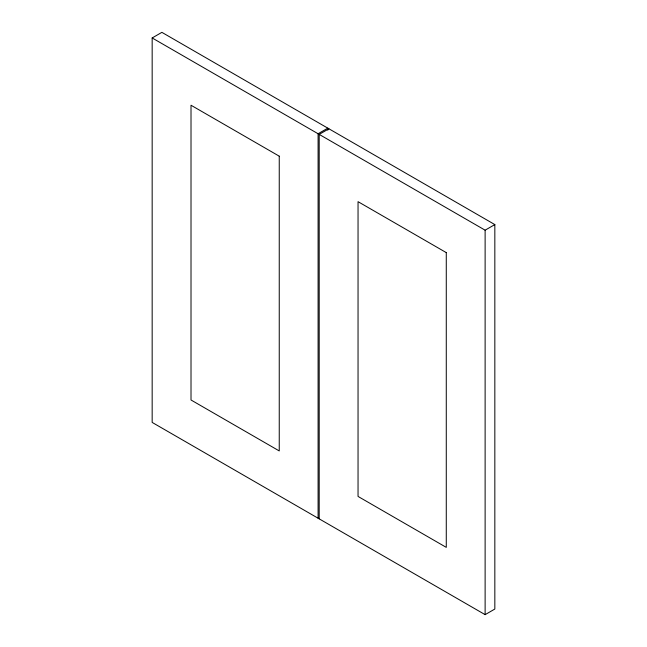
<?xml version="1.0" encoding="UTF-8"?>
<svg xmlns="http://www.w3.org/2000/svg" width="647" height="647" viewBox="0 0 647 647"><rect width="100%" height="100%" fill="white"/><g stroke="black" fill="none" stroke-linecap="round" stroke-linejoin="round"><path stroke-width="0.97" d="M152.166 37.955L161.879 32.35L494.834 224.582L494.834 609.045L485.121 614.65L152.166 422.418L152.166 37.955L485.121 230.186L494.834 224.582M328.911 128.785L319.197 134.39L319.197 518.854M485.121 230.186L485.121 614.65M327.803 130.16L327.803 128.146L318.089 133.751L318.089 518.215M279.245 156.178L191.011 105.235L191.011 399.992L279.245 450.935L279.245 156.178M446.276 252.613L358.042 201.67L358.042 496.427L446.276 547.37L446.276 252.613"/></g></svg>
